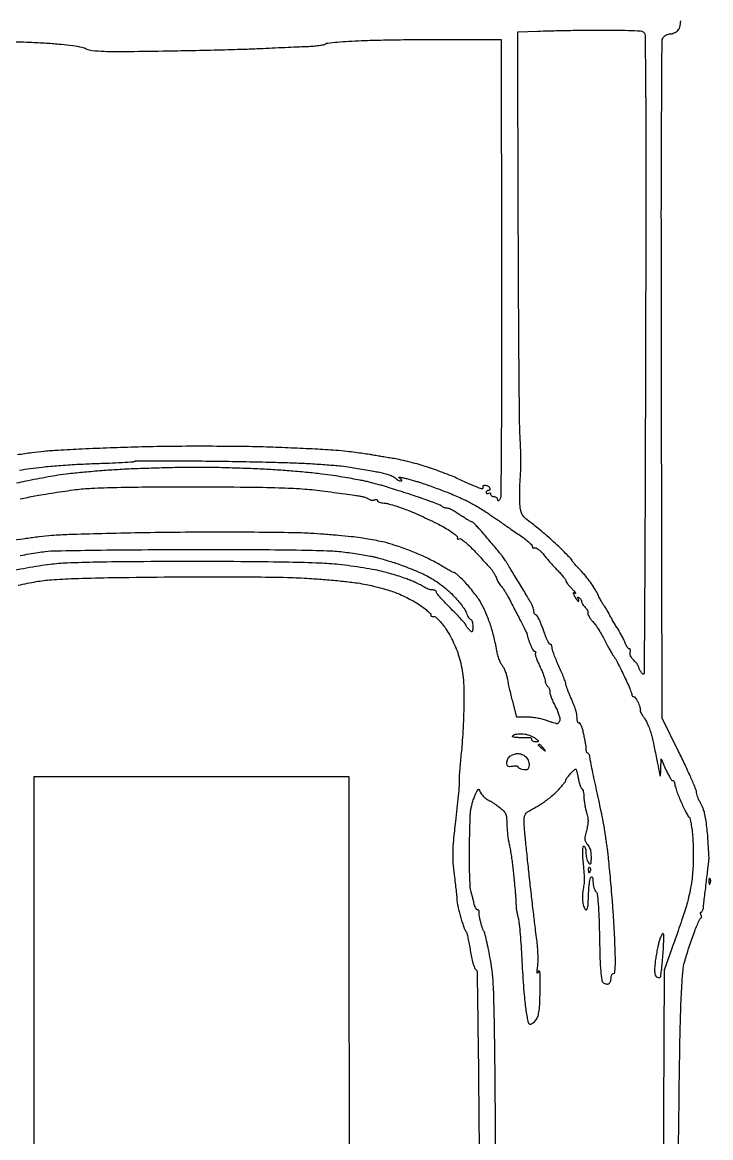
# Model space of a CAD drawing. Header units: metres. Extents: x 26.3 to 44.2, y 14.4 to 19.6.
# Drawn here: x 32.3033 to 32.4126, y 18.9361 to 19.1132 of the extents above; entities that cross this region are included whole.
import ezdxf

# ---------------------------------------------------------------- set-up
doc = ezdxf.new("R2010")
doc.units = ezdxf.units.M
doc.header["$MEASUREMENT"] = 0
doc.layers.add('Suspensions', color=6, linetype='Continuous')
doc.layers.add('Tyres', color=190, linetype='Continuous')

msp = doc.modelspace()

# ---------------------------------------------------------------- linework, layer by layer
at = {"layer": 'Suspensions'}
for points in [[(32.40744, 18.93239, -0.000657), (32.40756, 18.94256, -0.000578), (32.40768, 18.95115, -0.004039), (32.40778, 18.95535, -0.003528), (32.40788, 18.95813, -0.004575), (32.40802, 18.96068, -0.003472), (32.40818, 18.96281, -0.040642), (32.40831, 18.96363, -0.013376), (32.40849, 18.9643, -0.003492), (32.40882, 18.96537, -0.003547), (32.40921, 18.96658, -0.003621), (32.40962, 18.96778, -0.006786), (32.41003, 18.9689, -0.009695), (32.41043, 18.96988, -0.006083), (32.41078, 18.97069, -0.129673), (32.41095, 18.97089, 0.116457), (32.41105, 18.97101, 0.092735), (32.4111, 18.97117, 0.085656), (32.41109, 18.97135, 0.080294), (32.41102, 18.97152, -0.052432), (32.41094, 18.97167, -0.113794), (32.41093, 18.9718, -0.187344), (32.41097, 18.97189, -0.182181), (32.41106, 18.97192, 0.230626), (32.41118, 18.97198, 0.06232), (32.41128, 18.97216, 0.049742), (32.41137, 18.97242, 0.033841), (32.41142, 18.97273, -0.007552), (32.41146, 18.97322, -0.000998), (32.41158, 18.97425, -0.001157), (32.41173, 18.97548, -0.00097), (32.41189, 18.97678, 0.001004), (32.41204, 18.97805, 0.00143), (32.41217, 18.97918, 0.000786), (32.41228, 18.98013, 0.021316), (32.4123, 18.98039, 0.019521), (32.4123, 18.98064, 0.000802), (32.41225, 18.98154, 0.001395), (32.41218, 18.98261, 0.000989), (32.41211, 18.98381, 0.01087), (32.412, 18.98507, 0.010634), (32.41183, 18.98634, 0.010577), (32.41164, 18.98745, 0.038884), (32.41145, 18.98813, 0.00956), (32.41126, 18.98863, 0.012336), (32.41106, 18.98907, 0.010158), (32.41088, 18.98944, 0.098547), (32.41078, 18.98957, -0.124619), (32.41068, 18.98971, -0.015037), (32.41056, 18.99005, -0.017127), (32.41044, 18.99047, -0.013321), (32.41033, 18.99094, 0.050397), (32.41011, 18.99167, 0.005066), (32.4094, 18.99334, 0.006318), (32.4085, 18.99531, 0.004987), (32.40748, 18.99743), (32.40487, 19.00272), (32.40476, 19.05653, -0.000366), (32.40473, 19.0829, -0.001557), (32.40478, 19.09866, -0.0003), (32.40485, 19.1102, -0.173133), (32.40508, 19.11083, -0.065305), (32.40529, 19.11102, -0.044419), (32.40556, 19.11119, -0.044437), (32.40587, 19.1113, -0.065601), (32.40615, 19.11133, 0.070083), (32.40644, 19.11137, 0.038918), (32.40677, 19.1115, 0.037933), (32.4071, 19.11168, 0.049608), (32.40736, 19.1119, 0.138872), (32.40766, 19.11243, 0.035087), (32.40782, 19.11341, 0.01959)], [(32.30047, 19.11014, -0.002748), (32.30442, 19.11002, -0.008247), (32.30712, 19.10988, -0.006408), (32.30943, 19.1097, -0.011993), (32.31128, 19.10948, -0.012721), (32.31271, 19.10924, -0.07326), (32.31342, 19.10898, 0.097437), (32.31438, 19.1087, 0.016741), (32.31629, 19.10858, 0.009815), (32.31945, 19.10855, 0.001573), (32.32561, 19.10863, 0.00123), (32.33023, 19.10871, 0.00121), (32.33488, 19.10882, 0.001188), (32.33895, 19.10894, 0.004623), (32.34146, 19.10904, -0.000677), (32.34343, 19.10913, -0.000609), (32.34547, 19.10922, -0.00061), (32.3473, 19.1093, -0.001922), (32.34853, 19.10935, 0.011801), (32.34947, 19.1094, 0.014544), (32.35036, 19.1095, 0.012963), (32.35108, 19.10962, 0.0956), (32.35141, 19.10975, -0.116063), (32.35179, 19.10989, -0.004482), (32.3533, 19.11004, -0.007793), (32.3551, 19.11018, -0.005397), (32.35713, 19.11028, -0.004736), (32.35972, 19.11036, -0.001832), (32.36331, 19.11042, -0.001814), (32.3672, 19.11045, -0.002242), (32.37082, 19.11046), (32.37929, 19.11043), (32.37936, 19.07422, -0.000734), (32.37937, 19.05927, -0.001566), (32.37932, 19.04772, -0.000217), (32.37925, 19.03799, -0.139848), (32.3791, 19.03748, -0.020433), (32.37894, 19.03725, -0.173798), (32.37884, 19.03719, -0.409222), (32.37878, 19.03723, -0.060504), (32.37875, 19.03739, 0.118755), (32.37871, 19.03757, 0.099323), (32.37859, 19.03771, 0.09112), (32.37842, 19.03781, 0.081749), (32.37821, 19.03784, -0.06887), (32.378, 19.03787, -0.085131), (32.37783, 19.03796, -0.099915), (32.37771, 19.03808, -0.140337), (32.37767, 19.03823, 0.108972), (32.37764, 19.03835, 0.182303), (32.37756, 19.03843, 0.161196), (32.37745, 19.03844, 0.082592), (32.37731, 19.03838, -0.082592), (32.37717, 19.03833, -0.161196), (32.37705, 19.03834, -0.182303), (32.37698, 19.03842, -0.108972), (32.37695, 19.03854, -0.099038), (32.37698, 19.03869, -0.097945), (32.37706, 19.03881, -0.097945), (32.37718, 19.0389, -0.099038), (32.37733, 19.03892, 0.108972), (32.37746, 19.03895, 0.182303), (32.37753, 19.03903, 0.161196), (32.37754, 19.03915, 0.082592), (32.37749, 19.03929, 0.091204), (32.37736, 19.03942, 0.053126), (32.37717, 19.03954, 0.050746), (32.37695, 19.03962, 0.059645), (32.37672, 19.03965, 0.069051), (32.37653, 19.03962, 0.1434), (32.37641, 19.03954, 0.190237), (32.37637, 19.03942, 0.132498), (32.37641, 19.03929, -0.290781), (32.3764, 19.03918, -0.261764), (32.3763, 19.03912, -0.066519), (32.37604, 19.03917, -0.016428), (32.37562, 19.03931, -0.010522), (32.37509, 19.03953, -0.002946), (32.37427, 19.03988, -0.00297), (32.37335, 19.0403, -0.003122), (32.37244, 19.04072, 0.013382), (32.3714, 19.04117, 0.006268), (32.37003, 19.04171, 0.006206), (32.36858, 19.04224, 0.00866), (32.36727, 19.04268, 0.009007), (32.36595, 19.04307, 0.006741), (32.36449, 19.04344, 0.006819), (32.3631, 19.04376, 0.015451), (32.36205, 19.04396, -0.001729), (32.36113, 19.0441, -0.001717), (32.36022, 19.04425, -0.001682), (32.35942, 19.04439, -0.006704), (32.35894, 19.04448, 0.012863), (32.3584, 19.04457, 0.002049), (32.35736, 19.04472, 0.002269), (32.35613, 19.04489, 0.001986), (32.35484, 19.04505, 0.014081), (32.35303, 19.04522, 0.002763), (32.34977, 19.04542, 0.00293), (32.34596, 19.0456, 0.002713), (32.34205, 19.04575, 0.005118), (32.3376, 19.04584, 0.002736), (32.3321, 19.04587, 0.002723), (32.32649, 19.04585, 0.00425), (32.32165, 19.04575, 0.002371), (32.31721, 19.04561, 0.002422), (32.3128, 19.04543, 0.002348), (32.30897, 19.04523, 0.010105), (32.3067, 19.04506, 0.009341), (32.3048, 19.04484, 0.005244), (32.3025, 19.0445, 0.005231)], [(32.37855, 18.88672, 0.00014), (32.37841, 18.935, 0.002264), (32.37828, 18.95127, 0.005782), (32.37808, 18.95995, 0.036387), (32.3776, 18.96435, 0.004351), (32.37729, 18.96597, 0.006312), (32.37699, 18.96739, 0.003427), (32.37671, 18.96858, 0.100044), (32.37658, 18.96886, -0.063314), (32.37646, 18.96907, -0.013142), (32.3763, 18.96948, -0.013607), (32.37615, 18.96997, -0.012466), (32.37602, 18.97048, -0.009075), (32.37591, 18.97098, -0.011555), (32.37583, 18.97145, -0.009617), (32.37579, 18.97184, -0.088754), (32.3758, 18.97201, 0.117399), (32.3758, 18.97211, 0.131005), (32.37575, 18.9722, 0.119895), (32.37567, 18.97226, 0.088662), (32.37555, 18.97228, -0.243082), (32.37541, 18.97235, -0.038247), (32.37525, 18.97262, -0.035211), (32.37509, 18.973, -0.024001), (32.37497, 18.97345, 0.00373), (32.37485, 18.97395, 0.002993), (32.37471, 18.97449, 0.003024), (32.37458, 18.97498, 0.007699), (32.37447, 18.97534, -0.062685), (32.37439, 18.97584, -0.003422), (32.37432, 18.97744, -0.005276), (32.37428, 18.97934, -0.003826), (32.37427, 18.98147, -0.003052), (32.37429, 18.98363, -0.003706), (32.37434, 18.98565, -0.003135), (32.3744, 18.98736, -0.025586), (32.37448, 18.98813, -0.023572), (32.37459, 18.9887, -0.013145), (32.37477, 18.98939, -0.01309), (32.375, 18.99008, -0.020664), (32.37523, 18.99065, -0.016864), (32.37546, 18.9911, -0.052398), (32.37565, 18.99138, -0.229616), (32.37577, 18.99143, -0.388264), (32.37584, 18.99136, 0.092701), (32.3759, 18.99111, 0.037281), (32.37607, 18.99079, 0.035271), (32.37631, 18.99047, 0.037399), (32.37659, 18.99019, 0.012618), (32.37688, 18.98995, 0.016661), (32.37716, 18.98975, 0.014101), (32.3774, 18.9896, 0.134449), (32.37752, 18.98957, -0.13956), (32.37764, 18.98954, -0.006577), (32.37802, 18.98929, -0.010405), (32.37846, 18.98899, -0.007256), (32.37895, 18.98863, -0.028362), (32.37963, 18.98805, -0.090434), (32.37998, 18.98756, -0.086016), (32.38015, 18.98697, -0.024135), (32.3802, 18.98602, 0.015523), (32.38023, 18.98527, 0.010047), (32.3803, 18.98441, 0.010102), (32.38041, 18.98358, 0.018785), (32.38053, 18.98291, -0.011474), (32.38068, 18.9822, -0.004867), (32.38084, 18.98125, -0.004813), (32.38099, 18.98024, -0.006282), (32.38111, 18.9793, -0.001524), (32.38121, 18.97836, -0.001097), (32.38132, 18.9773, -0.001107), (32.38142, 18.9763, -0.002396), (32.3815, 18.97552, -0.003254), (32.38155, 18.97484, -0.002799), (32.38161, 18.97411, -0.002819), (32.38164, 18.97346, -0.00812), (32.38166, 18.973, 0.024101), (32.38169, 18.97258, 0.011959), (32.38177, 18.97205, 0.01184), (32.38187, 18.9715, 0.017004), (32.38199, 18.97102, -0.042275), (32.38212, 18.97034, -0.005038), (32.38228, 18.96883, -0.005983), (32.38242, 18.96702, -0.004879), (32.38254, 18.96507, 0.003286), (32.38265, 18.963, 0.002729), (32.38279, 18.9608, 0.002754), (32.38295, 18.95879, 0.007439), (32.38309, 18.95736, 0.008696), (32.38324, 18.95624, 0.012196), (32.38341, 18.95525, 0.008555), (32.38359, 18.95444, 0.139623), (32.38372, 18.9542, 0.225392), (32.38389, 18.95414, 0.082422), (32.38414, 18.9542, 0.061172), (32.38443, 18.95438, 0.04016), (32.38471, 18.95465, 0.089654), (32.38508, 18.95523, 0.054609), (32.38529, 18.95602, 0.029201), (32.38542, 18.95723, 0.005706), (32.38548, 18.95943, 0.004325), (32.38551, 18.96123, 0.020481), (32.38547, 18.96226, 0.117384), (32.38537, 18.96257, 0.628938), (32.38524, 18.96255, -0.031169), (32.38509, 18.96223, -0.727766), (32.38503, 18.96224, -0.063166), (32.38502, 18.96253, -0.004212), (32.38511, 18.96337, 0.028575), (32.38516, 18.96422, 0.011124), (32.38514, 18.9654, 0.010969), (32.38506, 18.96668, 0.013376), (32.38493, 18.96787, -0.004111), (32.38473, 18.96939, -0.000993), (32.38443, 18.9719, -0.001019), (32.38409, 18.97479, -0.001012), (32.38377, 18.97768, -0.001302), (32.38347, 18.98048, -0.001654), (32.38321, 18.98306, -0.001294), (32.383, 18.98522, -0.01365), (32.38294, 18.98611, -0.026248), (32.38295, 18.98681, -0.072491), (32.38306, 18.98729, -0.098169), (32.38327, 18.98763, -0.080671), (32.38361, 18.9879, 0.006836), (32.38398, 18.98811, 0.002064), (32.38454, 18.98844, 0.002067), (32.38517, 18.98881, 0.002247), (32.38577, 18.98918, 0.021094), (32.38641, 18.98962, 0.012413), (32.38713, 18.99018, 0.012405), (32.38783, 18.99078, 0.020668), (32.38839, 18.99133, 0.008866), (32.38883, 18.99183, 0.012693), (32.38921, 18.99229, 0.00858), (32.38951, 18.99268, 0.158867), (32.38956, 18.99282, -0.130861), (32.38959, 18.99296, -0.016167), (32.38975, 18.99322, -0.018203), (32.38997, 18.99352, -0.014125), (32.39023, 18.99384, -0.013418), (32.3905, 18.99414, -0.018496), (32.39076, 18.99439, -0.01532), (32.39099, 18.99458, -0.168423), (32.3911, 18.99461, -0.31365), (32.39119, 18.99455, -0.014683), (32.39131, 18.99419, -0.019812), (32.39143, 18.99373, -0.012433), (32.39154, 18.99318, 0.018398), (32.39165, 18.99261, 0.023555), (32.39181, 18.9921, 0.022479), (32.39197, 18.9917, 0.149132), (32.39211, 18.99153, -0.157941), (32.39224, 18.99138, -0.036224), (32.39234, 18.99106, -0.033979), (32.39241, 18.99066, -0.027491), (32.39244, 18.99022, 0.028002), (32.39247, 18.9897, 0.013344), (32.39256, 18.98903, 0.013182), (32.3927, 18.98834, 0.018257), (32.39286, 18.98772, -0.028476), (32.39304, 18.98697, -0.046496), (32.39309, 18.98631, -0.045264), (32.39302, 18.98565, -0.025389), (32.39283, 18.98485, 0.016036), (32.39262, 18.98404, 0.067651), (32.39257, 18.98354, 0.103352), (32.39267, 18.98316, 0.068389), (32.39292, 18.98278, -0.044201), (32.39313, 18.9825, -0.029977), (32.39332, 18.98215, -0.030252), (32.39346, 18.98179, -0.051822), (32.39353, 18.98147, -0.013241), (32.39355, 18.98114, -0.007828), (32.39357, 18.98075, -0.007829), (32.39357, 18.98035, -0.013308), (32.39355, 18.98003, -0.013001), (32.39352, 18.97963, -0.262537), (32.39345, 18.97954, -0.350807), (32.39335, 18.97957, -0.018545), (32.39316, 18.97984, -0.06063), (32.39302, 18.98012, -0.025965), (32.39291, 18.98052, -0.025227), (32.39283, 18.98096, -0.030314), (32.3928, 18.98138, 0.03637), (32.39277, 18.98176, 0.054771), (32.39269, 18.98208, 0.071561), (32.39257, 18.9823, 0.232876), (32.39242, 18.98237, 0.352686), (32.39226, 18.98224, 0.039788), (32.3922, 18.98176, 0.028787), (32.3922, 18.98101, 0.010044), (32.39228, 18.97994, -0.002991), (32.39238, 18.97896, -0.003697), (32.39245, 18.97806, -0.003048), (32.3925, 18.9773, -0.027239), (32.3925, 18.97696, -0.016422), (32.39248, 18.97668, -0.005056), (32.39243, 18.97626, -0.005052), (32.39236, 18.9758, -0.005522), (32.39228, 18.97534, 0.027568), (32.39222, 18.97486, 0.017651), (32.39221, 18.97429, 0.017736), (32.39223, 18.97373, 0.03141), (32.39229, 18.97327, 0.027903), (32.39239, 18.97289, 0.040299), (32.39253, 18.97257, 0.046361), (32.39267, 18.97234, 0.231948), (32.3928, 18.97228, 0.286263), (32.39292, 18.97235, 0.045875), (32.39302, 18.97262, 0.038966), (32.3931, 18.973, 0.02467), (32.39313, 18.97345, -0.004672), (32.39314, 18.97399, -0.002491), (32.39317, 18.97467, -0.002479), (32.39321, 18.97535, -0.003858), (32.39324, 18.97594, -0.017357), (32.3933, 18.97647, -0.021095), (32.39339, 18.97695, -0.020203), (32.3935, 18.97735, -0.119958), (32.39361, 18.97753, -0.384043), (32.39371, 18.97754, -0.142052), (32.3938, 18.97741, -0.057839), (32.39386, 18.97713, -0.023871), (32.39388, 18.97673, 0.037506), (32.39391, 18.97629, 0.034563), (32.39401, 18.97585, 0.036384), (32.39416, 18.97546, 0.088172), (32.39433, 18.97522, -0.167052), (32.39455, 18.97476, -0.010945), (32.3947, 18.97327, -0.01151), (32.39482, 18.97114, -0.003649), (32.39491, 18.96795, 0.003273), (32.39499, 18.96458, 0.013245), (32.39511, 18.96252, 0.015536), (32.39527, 18.96118, 0.184804), (32.39552, 18.96073, 0.061768), (32.39574, 18.9606, 0.062636), (32.39598, 18.96052, 0.06894), (32.3962, 18.9605, 0.119057), (32.39638, 18.96056, 0.10792), (32.39653, 18.9607, 0.050939), (32.39665, 18.96093, 0.047157), (32.39673, 18.96121, 0.048823), (32.39676, 18.96149, -0.054742), (32.39679, 18.96176, -0.074389), (32.39688, 18.96199, -0.093944), (32.39701, 18.96214, -0.17175), (32.39716, 18.96219, 0.381344), (32.39734, 18.96236, 0.016822), (32.39742, 18.96328, 0.01664), (32.39743, 18.96467, 0.004925), (32.39737, 18.96679, 0.003622), (32.39727, 18.96886, 0.00222), (32.39713, 18.9713, 0.002225), (32.39696, 18.97372, 0.003963), (32.3968, 18.9757, 0.001273), (32.39664, 18.97748, 0.001312), (32.39647, 18.97923, 0.001266), (32.39632, 18.98075, 0.005599), (32.39622, 18.98165, 0.003272), (32.39611, 18.98241, 0.001627), (32.39598, 18.98337, 0.001615), (32.39583, 18.98437, 0.002373), (32.39569, 18.98525, 0.007805), (32.3955, 18.98629, 0.002189), (32.39518, 18.98792, 0.002207), (32.39479, 18.98975, 0.002322), (32.3944, 18.99155, -0.002137), (32.39403, 18.99325, -0.00292), (32.39371, 18.99479, -0.00191), (32.39345, 18.99608, -0.033693), (32.3934, 18.99651, 0.042672), (32.39337, 18.99675, 0.060294), (32.39329, 18.99695, 0.077167), (32.39319, 18.99709, 0.20122), (32.39308, 18.99714, -0.223161), (32.39297, 18.99719, -0.076344), (32.39288, 18.99734, -0.058065), (32.39282, 18.99756, -0.03896), (32.3928, 18.99783, 0.033802), (32.39277, 18.99821, 0.007584), (32.39268, 18.99885, 0.007833), (32.39254, 18.99959, 0.007509), (32.39238, 19.00034, 0.01703), (32.3922, 19.00102, 0.030469), (32.392, 19.00156, 0.034675), (32.3918, 19.00193, 0.413665), (32.39166, 19.00196, -0.311599), (32.39154, 19.00197, -0.13033), (32.39145, 19.0021, -0.067592), (32.39138, 19.00235, -0.031951), (32.39136, 19.00268, 0.034818), (32.39133, 19.0031, 0.018101), (32.39124, 19.00362, 0.017911), (32.3911, 19.00414, 0.025989), (32.39095, 19.00459, 0.001748), (32.39075, 19.00506, 0.000927), (32.39051, 19.00564, 0.000923), (32.39026, 19.00623, 0.001432), (32.39005, 19.00674, -0.010117), (32.38986, 19.0072, -0.011878), (32.3897, 19.00764, -0.010848), (32.38958, 19.00802, -0.069092), (32.38956, 19.00822, 0.090006), (32.38951, 19.00845, 0.004486), (32.38924, 19.00916, 0.007105), (32.38889, 19.01001, 0.005069), (32.38848, 19.01095, -0.007966), (32.38806, 19.0119, -0.010165), (32.38771, 19.01279, -0.008316), (32.38745, 19.01355, -0.080148), (32.38739, 19.01388, 0.050533), (32.38737, 19.01409, 0.070499), (32.38731, 19.01427, 0.090615), (32.38722, 19.01439, 0.183476), (32.38711, 19.01443, -0.245712), (32.38697, 19.0145, -0.02451), (32.38677, 19.01483, -0.026388), (32.38655, 19.01526, -0.017827), (32.38635, 19.01578, 0.004015), (32.38614, 19.01637, 0.002882), (32.3859, 19.01702, 0.00291), (32.38566, 19.01765, 0.006268), (32.38547, 19.01812, 0.021853), (32.38529, 19.0185, 0.03063), (32.3851, 19.01882, 0.031107), (32.38492, 19.01905, 0.213152), (32.38478, 19.01911, -0.177604), (32.38468, 19.01915, -0.092345), (32.38459, 19.01926, -0.072435), (32.38453, 19.01942, -0.052584), (32.38451, 19.01961, 0.061021), (32.38448, 19.01986, 0.02042), (32.38438, 19.02021, 0.019975), (32.38423, 19.0206, 0.021526), (32.38406, 19.02096, 0.009188), (32.38379, 19.02144, 0.001745), (32.38328, 19.0223, 0.001862), (32.38268, 19.02331, 0.001709), (32.38206, 19.02434, -0.000006), (32.38143, 19.02535, -0.000007), (32.38084, 19.02632, -0.000006), (32.38034, 19.02715, -0.000038), (32.38008, 19.02756, 0.00913), (32.37989, 19.02786, 0.007088), (32.37967, 19.02818, 0.007174), (32.37946, 19.02848, 0.017152), (32.37929, 19.02869, -0.00289), (32.37906, 19.02896, -0.000235), (32.37845, 19.02968, -0.000316), (32.37773, 19.03053, -0.000243), (32.37695, 19.03147, 0.006444), (32.37617, 19.03238, 0.009719), (32.37546, 19.03315, 0.005021), (32.37485, 19.03378, 0.181794), (32.37467, 19.03386, -0.109127), (32.37449, 19.03392, -0.007083), (32.374, 19.03419, -0.010047), (32.37343, 19.03455, -0.00731), (32.3728, 19.03496, 0.013478), (32.37217, 19.03538, 0.016608), (32.37155, 19.03573, 0.015097), (32.37102, 19.03598, 0.105873), (32.37074, 19.03604, -0.05225), (32.37053, 19.03607, -0.035729), (32.37029, 19.03613, -0.036024), (32.37007, 19.03623, -0.058791), (32.3699, 19.03635, 0.088464), (32.36964, 19.03652, 0.003491), (32.36855, 19.03694, 0.006084), (32.36725, 19.03741, 0.004253), (32.36578, 19.03792, 0.001608), (32.36423, 19.03843, 0.00166), (32.36269, 19.03893, 0.001602), (32.36135, 19.03935, 0.007106), (32.36056, 19.03959, 0.003297), (32.3599, 19.03977, 0.001951), (32.35912, 19.03998, 0.001952), (32.35833, 19.04018, 0.003354), (32.35767, 19.04034, 0.011399), (32.35689, 19.0405, 0.002823), (32.3556, 19.04074, 0.002886), (32.35412, 19.04099, 0.002889), (32.35263, 19.04123, 0.010072), (32.35084, 19.04147, 0.003866), (32.34834, 19.04173, 0.003826), (32.34562, 19.04197, 0.0047), (32.34308, 19.04215, 0.00518), (32.34035, 19.04229, 0.00291), (32.33703, 19.04241, 0.002904), (32.33368, 19.0425, 0.004739), (32.33084, 19.04252, 0.004405), (32.32798, 19.04249, 0.002654), (32.3246, 19.04241, 0.002658), (32.32123, 19.0423, 0.004647), (32.31845, 19.04216, 0.004868), (32.31587, 19.04199, 0.004102), (32.31314, 19.04175, 0.004138), (32.31065, 19.0415, 0.011448), (32.3089, 19.04127, 0.005152), (32.30735, 19.041, 0.003251), (32.30555, 19.04067, 0.003264), (32.30377, 19.04032, 0.005997), (32.30234, 19.04, 0.008674)], [(32.30282, 19.04207, -0.007609), (32.30451, 19.04235, -0.012757), (32.30641, 19.04258, -0.00489), (32.30905, 19.04281, -0.004838), (32.31193, 19.04301, -0.005931), (32.31463, 19.04313, 0.002084), (32.31705, 19.04322, 0.003339), (32.31913, 19.04332, 0.0007), (32.32094, 19.04343, 0.168661), (32.32109, 19.04349, -0.181735), (32.32125, 19.04355, -0.000331), (32.32402, 19.04357, -0.002349), (32.32714, 19.04358, -0.001445), (32.33082, 19.04355, -0.001601), (32.33493, 19.04351, -0.001267), (32.33937, 19.04343, -0.001281), (32.34349, 19.04333, -0.003195), (32.34651, 19.04324, -0.00484), (32.34905, 19.04312, -0.00464), (32.35163, 19.04295, -0.004599), (32.3539, 19.04275, -0.016649), (32.35533, 19.04257, -0.00194), (32.35651, 19.04237, -0.00142), (32.35782, 19.04215, -0.001434), (32.35905, 19.04192, -0.003177), (32.35999, 19.04175, -0.01797), (32.36078, 19.04156, -0.019973), (32.36152, 19.04133, -0.01976), (32.36214, 19.04108, -0.090706), (32.36245, 19.04087, 0.038337), (32.36267, 19.04067, 0.0353), (32.36293, 19.04051, 0.037202), (32.36318, 19.0404, 0.089044), (32.36337, 19.04037, 0.11534), (32.3635, 19.0404, 0.365273), (32.36353, 19.04048, 0.140723), (32.36345, 19.04059, 0.028575), (32.36326, 19.04074, -0.045013), (32.36306, 19.0409, -0.594537), (32.36308, 19.04097, -0.10347), (32.36328, 19.04097, -0.007739), (32.3638, 19.04086, -0.008311), (32.36431, 19.04074, -0.003777), (32.36499, 19.04056, -0.003738), (32.36569, 19.04036, -0.005122), (32.36632, 19.04016, -0.006296), (32.36703, 19.03993, -0.002383), (32.36803, 19.03958, -0.00236), (32.3691, 19.0392, -0.002879), (32.3701, 19.03882, -0.006854), (32.37112, 19.03842, -0.00503), (32.37223, 19.03795, -0.005084), (32.37328, 19.03749, -0.011248), (32.37407, 19.03711, -0.009771), (32.3748, 19.03671, -0.005445), (32.37569, 19.0362, -0.005429), (32.37657, 19.03566, -0.008763), (32.37731, 19.03518, -0.001453), (32.37795, 19.03474, -0.001766), (32.37856, 19.03433, -0.001486), (32.37906, 19.03398, -0.01231), (32.37929, 19.03381, 0.013311), (32.37953, 19.03363, 0.000921), (32.38023, 19.03315, 0.001311), (32.38107, 19.03258, 0.000985), (32.38199, 19.03195, -0.012343), (32.38288, 19.03132, -0.018835), (32.38362, 19.03072, -0.01387), (32.38418, 19.0302, -0.258501), (32.38425, 19.02998, 0.1188), (32.38425, 19.02984, 0.19341), (32.38432, 19.02975, 0.156118), (32.38444, 19.02972, 0.074106), (32.38461, 19.02976, -0.20627), (32.38484, 19.02975, -0.045595), (32.38519, 19.02954, -0.040222), (32.38558, 19.0292, -0.02933), (32.38595, 19.02878, 0.010567), (32.38639, 19.02824, 0.004933), (32.38699, 19.02755, 0.004884), (32.38762, 19.02685, 0.006814), (32.3882, 19.02624, -0.009955), (32.38872, 19.02568, -0.014083), (32.38916, 19.02517, -0.010142), (32.3895, 19.02473, -0.160167), (32.38956, 19.02455, 0.147478), (32.38961, 19.02438, 0.015527), (32.38985, 19.02404, 0.018146), (32.39017, 19.02365, 0.013601), (32.39055, 19.02324, -0.009335), (32.3909, 19.02287, -0.032585), (32.3911, 19.02261, -0.273226), (32.39111, 19.02253, -0.435364), (32.39105, 19.02252, 0.033663), (32.39081, 19.02263, 0.485257), (32.39074, 19.02259, 0.155448), (32.39076, 19.02245, 0.008749), (32.39097, 19.02204, 0.017907), (32.39114, 19.02174, 0.025199), (32.39132, 19.0215, 0.023354), (32.39148, 19.02131, 0.206254), (32.39157, 19.02127, 0.316312), (32.39162, 19.02131, 0.127746), (32.39163, 19.0214, 0.066357), (32.39159, 19.02153, 0.031432), (32.3915, 19.02169, -0.029004), (32.39141, 19.02185, -0.315645), (32.39143, 19.02192, -0.315645), (32.3915, 19.02194, -0.029004), (32.39166, 19.02185, -0.056993), (32.39182, 19.02172, -0.050026), (32.39196, 19.02156, -0.052806), (32.39205, 19.02138, -0.094916), (32.39208, 19.02123, 0.103779), (32.39211, 19.02105, 0.032454), (32.39224, 19.0208, 0.030861), (32.39242, 19.02054, 0.029655), (32.39263, 19.0203, -0.040059), (32.39284, 19.02007, -0.045482), (32.39299, 19.01981, -0.050928), (32.39308, 19.01956, -0.141346), (32.39307, 19.01939, 0.18406), (32.39308, 19.01919, 0.031428), (32.39325, 19.01884, 0.030657), (32.39352, 19.01844, 0.023071), (32.39386, 19.01804, -0.033516), (32.39429, 19.01751, -0.0121), (32.39482, 19.01672, -0.011939), (32.39536, 19.01581, -0.0139), (32.39583, 19.01493, 0.005132), (32.39625, 19.0141, 0.007272), (32.39665, 19.01338, 0.004437), (32.39699, 19.01278, 0.097689), (32.39712, 19.01263, -0.105241), (32.39726, 19.01247, -0.002827), (32.3977, 19.01165, -0.005773), (32.3982, 19.01068, -0.003908), (32.39874, 19.00957, -0.005113), (32.39927, 19.00844, -0.00771), (32.39971, 19.00745, -0.003639), (32.40005, 19.0066, -0.155457), (32.40007, 19.00641, 0.118342), (32.40007, 19.00631, 0.129153), (32.40011, 19.00622, 0.117802), (32.4002, 19.00616, 0.087975), (32.40032, 19.00614, -0.20676), (32.40047, 19.00608, -0.034249), (32.40067, 19.00583, -0.032722), (32.40089, 19.00549, -0.023696), (32.40108, 19.00508, -0.01273), (32.40124, 19.00466, -0.019684), (32.40135, 19.00429, -0.014766), (32.40142, 19.00399, -0.276089), (32.40139, 19.00391, 0.339895), (32.40137, 19.00382, 0.013405), (32.40153, 19.00351, 0.018885), (32.40174, 19.00314, 0.011628), (32.40203, 19.00272, -0.038018), (32.40235, 19.00218, -0.017249), (32.40269, 19.00143, -0.016964), (32.403, 19.00061, -0.02229), (32.40322, 18.99984, -0.004784), (32.40342, 18.99897, -0.002141), (32.40366, 18.99783, -0.002119), (32.40391, 18.99661, -0.002877), (32.40412, 18.99552, 0.001069), (32.40445, 18.99383, 0.085572), (32.40454, 18.99358, 0.743783), (32.40461, 18.9936, 0.004402), (32.40466, 18.99461), (32.40471, 18.99624), (32.40546, 18.99452, 0.014376), (32.40578, 18.99387, 0.021385), (32.40609, 18.99332, 0.017488), (32.40637, 18.99289, 0.240073), (32.40653, 18.99281, -0.161263), (32.40665, 18.99277, -0.096465), (32.40676, 18.99266, -0.077939), (32.40682, 18.99249, -0.058932), (32.40685, 18.9923, 0.076202), (32.4069, 18.99198, 0.007859), (32.40713, 18.99126, 0.00964), (32.40745, 18.99041, 0.007563), (32.40782, 18.98951, 0.008468), (32.40822, 18.98862, 0.011463), (32.40861, 18.98783, 0.008573), (32.40896, 18.98719, 0.113059), (32.40914, 18.98699, -0.190232), (32.40929, 18.98677, -0.010499), (32.40945, 18.98595, -0.015042), (32.4096, 18.98494, -0.010337), (32.40971, 18.98378, -0.012478), (32.40978, 18.98243, -0.007452), (32.40979, 18.98083, -0.007458), (32.40976, 18.97923, -0.01282), (32.40967, 18.9779, -0.017848), (32.40951, 18.97658, -0.0108), (32.40923, 18.97504, -0.010814), (32.40888, 18.97353, -0.018645), (32.40852, 18.97228, -0.002369), (32.40809, 18.971, -0.001134), (32.40753, 18.96936, -0.001124), (32.40693, 18.96765, -0.001604), (32.40639, 18.96614), (32.40516, 18.9627), (32.40508, 18.94013, -0.000485), (32.40504, 18.93141, -0.000757)], [(32.30293, 19.03751, -0.003287), (32.30412, 19.03777, -0.003784), (32.30526, 19.038, -0.006596), (32.30656, 19.03823, -0.002954), (32.30828, 19.0385, -0.002924), (32.3101, 19.03877, -0.003969), (32.31174, 19.03899, -0.0198), (32.31428, 19.03921, -0.00544), (32.31829, 19.03935, -0.004382), (32.32367, 19.03943, -0.001892), (32.33084, 19.03944, -0.001661), (32.33885, 19.0394, -0.005866), (32.34401, 19.0393, -0.009006), (32.34773, 19.03912, -0.015435), (32.35083, 19.03881, -0.000853), (32.35272, 19.03856, -0.000991), (32.35451, 19.03832, -0.00088), (32.35602, 19.03811, -0.005935), (32.35677, 19.03799, -0.017586), (32.35728, 19.03789, -0.019849), (32.35776, 19.03776, -0.019511), (32.35815, 19.03761, -0.093914), (32.35835, 19.03748, 0.096276), (32.35851, 19.03738, 0.061406), (32.35872, 19.03732, 0.05862), (32.35895, 19.03732, 0.067414), (32.35916, 19.03737, -0.053689), (32.35935, 19.03742, -0.09662), (32.35951, 19.03741, -0.144674), (32.35962, 19.03735, -0.192408), (32.35966, 19.03725, 0.260896), (32.35973, 19.03713, 0.050208), (32.35997, 19.03701, 0.041916), (32.36031, 19.03692, 0.027446), (32.36071, 19.03687, -0.047283), (32.36129, 19.03677, -0.009875), (32.36229, 19.03649, -0.010279), (32.36343, 19.03611, -0.009556), (32.36459, 19.03568, -0.008993), (32.36585, 19.03515, -0.00551), (32.36731, 19.03449, -0.005522), (32.36875, 19.0338, -0.009789), (32.36992, 19.0332, -0.014229), (32.37088, 19.03264, -0.021925), (32.37167, 19.0321, -0.017791), (32.37227, 19.03163, -0.276395), (32.37235, 19.03139, 0.079694), (32.37234, 19.03124, 0.216957), (32.37239, 19.03115, 0.216855), (32.37249, 19.03113, 0.079629), (32.37263, 19.03118, -0.295006), (32.37288, 19.03118, -0.01862), (32.37348, 19.03073, -0.022598), (32.37421, 19.03011, -0.014426), (32.37499, 19.02932, -0.000951), (32.3758, 19.02846, -0.00101), (32.37658, 19.02761, -0.000961), (32.37726, 19.02688, -0.004652), (32.37764, 19.02646, -0.027164), (32.37791, 19.02612, -0.019224), (32.37818, 19.0257, -0.019473), (32.37841, 19.02528, -0.038349), (32.37855, 19.02493, 0.032508), (32.37868, 19.0246, 0.02237), (32.37887, 19.02424, 0.022619), (32.37908, 19.02391, 0.042063), (32.37928, 19.02367, -0.039814), (32.37952, 19.0234, -0.012113), (32.37982, 19.02295, -0.012046), (32.38014, 19.02243, -0.012867), (32.38043, 19.02191, 0.000311), (32.38077, 19.02127, 0.000108), (32.38125, 19.02034, 0.000107), (32.38178, 19.01932, 0.000125), (32.38229, 19.01834, -0.003135), (32.38274, 19.01746, -0.005033), (32.38312, 19.0167, -0.001264), (32.38344, 19.01603, -0.226721), (32.38344, 19.01595, 0.183515), (32.38343, 19.01588, 0.003739), (32.38354, 19.01551, 0.008293), (32.38367, 19.01509, 0.005418), (32.38384, 19.0146, 0.020411), (32.38404, 19.01412, 0.029471), (32.38425, 19.01372, 0.029244), (32.38446, 19.01342, 0.230822), (32.38461, 19.01335, -0.110431), (32.38471, 19.01332, -0.183047), (32.38477, 19.01326, -0.160029), (32.38478, 19.01317, -0.081561), (32.38473, 19.01305, 0.205226), (32.3847, 19.01285, 0.016145), (32.38486, 19.01232, 0.019874), (32.3851, 19.01168, 0.013822), (32.38542, 19.01098, -0.011854), (32.38575, 19.01026, -0.013533), (32.38604, 19.00955, -0.012741), (32.38625, 19.00894, -0.071228), (32.3863, 19.0086, 0.052629), (32.38633, 19.00835, 0.047845), (32.38642, 19.0081, 0.050941), (32.38654, 19.00789, 0.098716), (32.38667, 19.00776, -0.109156), (32.38681, 19.00763, -0.050707), (32.38693, 19.00741, -0.046863), (32.38701, 19.00714, -0.048125), (32.38703, 19.00686, 0.073932), (32.38709, 19.0065, 0.016356), (32.38729, 19.00589, 0.01666), (32.38758, 19.00521, 0.015363), (32.38792, 19.00452, -0.020698), (32.38824, 19.00385, -0.025706), (32.38848, 19.0032, -0.025464), (32.38862, 19.00264, -0.142881), (32.3886, 19.00234, -0.036532), (32.3885, 19.00214, -0.046077), (32.38839, 19.00197, -0.053155), (32.38827, 19.00186, -0.17298), (32.38817, 19.00183, -0.066097), (32.38801, 19.00185, -0.004121), (32.38758, 19.00198, -0.006035), (32.38706, 19.00215, -0.004438), (32.38649, 19.00235, 0.027534), (32.38582, 19.00255, 0.015745), (32.385, 19.00272, 0.015694), (32.38415, 19.00284, 0.025058), (32.38343, 19.00288), (32.3818, 19.0029), (32.3812, 19.00515, -0.00542), (32.38095, 19.00612, -0.004391), (32.3807, 19.00716, -0.004438), (32.38049, 19.00812, -0.011453), (32.38036, 19.00883, 0.030112), (32.38022, 19.00943, 0.023077), (32.38001, 19.01007, 0.023562), (32.37975, 19.01066, 0.049906), (32.37948, 19.01107, -0.058293), (32.37921, 19.01151, -0.023107), (32.37895, 19.01216, -0.022492), (32.37872, 19.0129, -0.026223), (32.37858, 19.01361, 0.016751), (32.37843, 19.01442, 0.007903), (32.37819, 19.01546, 0.007822), (32.3779, 19.01654, 0.010938), (32.37761, 19.01749, 0.012604), (32.37727, 19.01842, 0.009266), (32.37686, 19.01944, 0.009375), (32.37643, 19.02039, 0.020529), (32.37605, 19.02109, 0.023804), (32.37562, 19.02177, 0.010348), (32.37498, 19.02262, 0.010213), (32.37426, 19.02351, 0.013388), (32.37356, 19.02428, 0.005723), (32.37292, 19.02494, 0.010534), (32.37239, 19.02546, 0.006462), (32.37196, 19.02584, 0.645434), (32.3719, 19.02582, -0.550737), (32.37184, 19.02578, -0.008689), (32.37135, 19.02602, -0.013635), (32.37074, 19.02636, -0.007587), (32.37001, 19.0268, 0.015722), (32.36912, 19.02732, 0.008441), (32.36799, 19.02791, 0.008397), (32.36681, 19.02848, 0.013018), (32.36578, 19.02893, 0.005463), (32.36475, 19.02932, 0.003944), (32.3636, 19.02975, 0.003983), (32.36249, 19.03013, 0.008631), (32.36164, 19.0304, 0.016608), (32.36075, 19.03064, 0.006738), (32.35952, 19.0309, 0.006658), (32.35819, 19.03115, 0.008419), (32.35695, 19.03135, 0.009328), (32.3555, 19.03152, 0.003372), (32.35344, 19.03172, 0.003343), (32.35117, 19.0319, 0.00397), (32.34903, 19.03204, 0.010583), (32.34615, 19.03215, 0.001976), (32.34086, 19.03221, 0.002115), (32.33468, 19.03224, 0.001932), (32.32831, 19.03221, 0.002063), (32.32197, 19.03213, 0.002318), (32.31587, 19.032, 0.002125), (32.31068, 19.03185, 0.012493), (32.30796, 19.03169, 0.007592), (32.30597, 19.03149, 0.006319), (32.30386, 19.03122, 0.006386), (32.30193, 19.03093, 0.017178)], [(32.28128, 18.98891, 0.000003), (32.28151, 18.99043, 0.000003), (32.28177, 18.99205, 0.000003), (32.282, 18.99353, -0.002058)], [(32.30293, 19.02854, -0.004688), (32.30436, 19.02879, -0.00471), (32.30577, 19.02902, -0.008778), (32.30692, 19.02918, -0.024554), (32.30866, 19.02929, -0.001025), (32.31486, 19.02939, -0.001771), (32.32222, 19.02946, -0.001257), (32.33048, 19.02949, -0.001137), (32.34082, 19.02948, -0.003785), (32.34761, 19.0294, -0.004937), (32.35227, 19.02927, -0.026809), (32.35479, 19.02904, -0.002048), (32.35611, 19.02884, -0.002205), (32.3574, 19.02863, -0.002082), (32.3585, 19.02845, -0.010525), (32.35912, 19.02833, -0.013339), (32.35968, 19.02819, -0.003709), (32.36057, 19.02794, -0.003741), (32.36156, 19.02764, -0.003916), (32.36254, 19.02734, -0.010755), (32.3636, 19.02697, -0.006144), (32.36487, 19.02648, -0.006134), (32.36613, 19.02596, -0.010121), (32.36719, 19.02548, -0.026381), (32.36825, 19.02491, -0.017946), (32.3694, 19.02415, -0.017761), (32.37051, 19.02329, -0.023174), (32.37145, 19.02243, -0.015546), (32.37223, 19.0216, -0.016144), (32.37294, 19.02074, -0.016045), (32.37351, 19.01996, -0.064852), (32.37377, 19.01943, 0.026085), (32.37394, 19.01903, 0.036118), (32.37412, 19.0187, 0.039368), (32.37431, 19.01846, 0.210334), (32.37446, 19.01839, -0.273727), (32.37459, 19.01832, -0.054146), (32.37469, 19.01807, -0.043661), (32.37476, 19.01771, -0.027798), (32.37479, 19.01728, -0.009608), (32.37477, 19.01664, -0.182929), (32.3747, 19.01645, -0.387041), (32.37456, 19.01644, -0.029235), (32.37425, 19.01672, -0.020176), (32.37404, 19.01694, -0.024355), (32.37386, 19.01717, -0.024088), (32.37374, 19.01737, -0.128441), (32.37371, 19.0175, 0.184463), (32.37365, 19.01765, 0.003005), (32.37302, 19.01834, 0.007384), (32.37226, 19.01915, 0.004779), (32.37136, 19.02005, -0.007075), (32.37047, 19.02097, -0.010536), (32.36971, 19.02179, -0.005908), (32.3691, 19.0225, -0.175841), (32.36902, 19.02272, 0.176515), (32.36897, 19.02286, 0.092652), (32.36883, 19.02297, 0.072797), (32.36863, 19.02305, 0.052976), (32.36838, 19.02307, -0.057236), (32.36809, 19.02311, -0.028091), (32.36772, 19.02322, -0.027439), (32.36735, 19.02337, -0.035713), (32.36703, 19.02355, 0.027974), (32.36665, 19.02378, 0.008634), (32.36605, 19.02408, 0.008607), (32.36537, 19.02439, 0.009352), (32.3647, 19.02467, 0.01266), (32.3639, 19.02496, 0.005294), (32.36281, 19.02532, 0.005233), (32.36164, 19.02567, 0.006763), (32.36056, 19.02597, 0.01754), (32.35928, 19.02626, 0.006352), (32.35745, 19.02657, 0.00629), (32.35544, 19.02687, 0.007447), (32.35353, 19.0271, 0.016742), (32.35049, 19.02732, 0.004408), (32.34561, 19.02746, 0.003572), (32.33905, 19.02755, 0.001534), (32.3303, 19.02758, 0.00147), (32.32149, 19.02755, 0.0037), (32.31508, 19.02747, 0.004555), (32.31041, 19.02733, 0.020165), (32.30767, 19.02711, 0.009153), (32.30593, 19.02687, 0.005921), (32.30393, 19.02653, 0.005952), (32.30199, 19.02615, 0.011194)], [(32.3026, 19.02381, -0.004412), (32.30409, 19.02412, -0.005556), (32.30547, 19.02439, -0.02687), (32.30787, 19.02469, -0.00848), (32.31149, 19.02488, -0.005403), (32.3169, 19.02502, -0.001334), (32.32577, 19.02513, -0.002074), (32.33313, 19.02517, -0.002769), (32.33982, 19.02514, -0.002917), (32.34538, 19.02506, -0.010787), (32.34888, 19.0249, -0.005048), (32.35139, 19.02472, -0.004847), (32.35392, 19.02448, -0.004803), (32.35615, 19.02422, -0.017433), (32.35755, 19.024, -0.009571), (32.35872, 19.02375, -0.00653), (32.36003, 19.02342, -0.006582), (32.36129, 19.02307, -0.013175), (32.36227, 19.02276, -0.02084), (32.3632, 19.02239, -0.011612), (32.36431, 19.02186, -0.011568), (32.36541, 19.02127, -0.018356), (32.36632, 19.02072, -0.013208), (32.36707, 19.02019, -0.021575), (32.36767, 19.0197, -0.01713), (32.36811, 19.01929, -0.34553), (32.36812, 19.01912, 0.202906), (32.36811, 19.01901, 0.202621), (32.36817, 19.01893, 0.107538), (32.36832, 19.01888, 0.045014), (32.36853, 19.01888, -0.191946), (32.36885, 19.01879, -0.028187), (32.36935, 19.01833, -0.027494), (32.36993, 19.01769, -0.017762), (32.37053, 19.01688, -0.025988), (32.37114, 19.01588, -0.017011), (32.37175, 19.01467, -0.016817), (32.37229, 19.01339, -0.022241), (32.37268, 19.0122, -0.020619), (32.37305, 19.01065, -0.024675), (32.37326, 19.00916, -0.019292), (32.37336, 19.00739, -0.007076), (32.37337, 19.00488, -0.005787), (32.37332, 19.00286, -0.004517), (32.37322, 19.00067, -0.004568), (32.3731, 18.99864, -0.011092), (32.37296, 18.99714, 0.005184), (32.37282, 18.99587, 0.005174), (32.37272, 18.9946, 0.005072), (32.37264, 18.99349, 0.020281), (32.37264, 18.99281, -0.026287), (32.37262, 18.99205, -0.003277), (32.37248, 18.99038, -0.003854), (32.37228, 18.98841, -0.003185), (32.37204, 18.98631, 0.005609), (32.37172, 18.98338, 0.018179), (32.37161, 18.98143, 0.023424), (32.37164, 18.97976, 0.015401), (32.37184, 18.97784, -0.002405), (32.372, 18.97655, -0.002968), (32.37214, 18.97536, -0.002448), (32.37225, 18.97435, -0.021795), (32.37227, 18.9739, 0.040781), (32.37231, 18.9735, 0.008489), (32.37244, 18.97281, 0.00886), (32.37263, 18.97201, 0.008264), (32.37285, 18.9712, 0.007964), (32.37308, 18.97041, 0.009964), (32.37333, 18.96969, 0.008375), (32.37356, 18.9691, 0.073143), (32.3737, 18.96886, -0.104872), (32.37383, 18.96859, -0.007853), (32.37403, 18.96781, -0.010592), (32.37422, 18.96686, -0.007845), (32.3744, 18.96581, 0.013036), (32.37459, 18.96476, 0.018119), (32.37482, 18.96383, 0.014738), (32.37506, 18.96309, 0.17198), (32.37524, 18.96285, -0.256214), (32.37548, 18.96243, -0.000252), (32.37564, 18.95105, -0.001609), (32.37579, 18.93545, -0.000359), (32.37594, 18.90881, -0.000204)], [(32.2855, 18.92893, -0.000043), (32.28567, 18.96091, -0.040586)], [(32.28294, 18.92336, 0.000177), (32.28293, 18.87535)]]:
    msp.add_lwpolyline(points, format="xyb", dxfattribs=at)
for points in [[(32.3948, 19.11195, -0.004684), (32.39733, 19.11195, -0.006943), (32.39954, 19.1119, -0.003469), (32.40141, 19.11181, -0.125923), (32.40182, 19.11168, -0.256925), (32.40215, 19.1111, -0.000843), (32.40223, 19.10256, -0.002278), (32.40228, 19.08936, -0.000283), (32.40222, 19.06064, -0.000325), (32.40216, 19.04118, -0.00054), (32.40209, 19.02477, -0.000017), (32.402, 19.00992, -0.19697), (32.40193, 19.00975, -0.26293), (32.40184, 19.00972, -0.101616), (32.40171, 19.00978, -0.066033), (32.40158, 19.00992, -0.037592), (32.40145, 19.01011, -0.014971), (32.40133, 19.01033, -0.014744), (32.40123, 19.01057, -0.01478), (32.40115, 19.01078, -0.053181), (32.40112, 19.01092, 0.117454), (32.40106, 19.01106, 0.016672), (32.40087, 19.01133, 0.018221), (32.40062, 19.01163, 0.014615), (32.40034, 19.01193, -0.043941), (32.40006, 19.01226, -0.049367), (32.39986, 19.01261, -0.055709), (32.39976, 19.01295, -0.139964), (32.39978, 19.0132, 0.052715), (32.39984, 19.01339, 0.095346), (32.39983, 19.01356, 0.144085), (32.39977, 19.01367, 0.195927), (32.39967, 19.01371, -0.203953), (32.39952, 19.01377, -0.037943), (32.39933, 19.014, -0.035198), (32.39914, 19.01432, -0.025717), (32.39897, 19.0147, 0.021223), (32.39876, 19.01518, 0.00834), (32.39843, 19.01582, 0.008237), (32.39805, 19.01651, 0.01018), (32.39767, 19.01713, -0.005239), (32.39729, 19.01775, -0.004357), (32.3969, 19.01841, -0.0044), (32.39655, 19.01903, -0.011881), (32.39632, 19.01947, 0.010376), (32.39613, 19.01983, 0.01219), (32.39594, 19.02016, 0.011148), (32.39577, 19.02043, 0.070818), (32.39566, 19.02055, -0.08803), (32.39554, 19.0207, -0.004931), (32.39525, 19.0212, -0.007466), (32.39492, 19.02182, -0.005392), (32.39457, 19.02252, 0.028313), (32.39412, 19.02332, 0.014517), (32.39347, 19.02428, 0.01438), (32.39273, 19.02524, 0.020989), (32.39203, 19.02603, -0.005239), (32.39141, 19.02669, -0.009484), (32.39091, 19.02725, -0.005002), (32.39053, 19.02771, -0.633607), (32.39055, 19.02776, 0.657732), (32.39057, 19.02781, 0.002644), (32.39001, 19.0284, 0.006741), (32.38931, 19.02911, 0.003788), (32.38844, 19.02995, 0.007246), (32.38742, 19.0309, 0.005286), (32.38626, 19.03192, 0.005341), (32.38514, 19.03286, 0.011711), (32.38426, 19.03355, -0.013891), (32.38316, 19.03443, -0.076578), (32.38266, 19.035, -0.096835), (32.38241, 19.03564, -0.028995), (32.38228, 19.03667, -0.014223), (32.38225, 19.03751, -0.005837), (32.38226, 19.03865, -0.00577), (32.38229, 19.03987, -0.007361), (32.38235, 19.041, 0.012823), (32.38241, 19.04226, 0.005758), (32.38242, 19.04391, 0.005696), (32.38239, 19.04566, 0.007718), (32.38232, 19.04724, -0.012142), (32.38223, 19.04977, -0.000513), (32.38214, 19.05873, -0.000883), (32.38207, 19.06936, -0.000628), (32.38202, 19.08127), (32.38194, 19.11167), (32.38512, 19.11178, -0.003824), (32.38677, 19.11183, -0.001164), (32.38927, 19.11188, -0.001166), (32.39208, 19.11193, -0.001272)], [(32.38307, 19.00018, -0.028809), (32.38359, 19.00006, -0.02583), (32.38412, 18.99988, -0.026718), (32.38457, 18.99966, -0.069869), (32.38486, 18.99945, -0.012591), (32.38515, 18.99915, -0.234496), (32.38519, 18.99903, -0.340205), (32.38511, 18.99895, -0.021424), (32.38477, 18.99894, -0.056395), (32.38453, 18.99896, -0.075828), (32.38433, 18.99904, -0.095027), (32.3842, 18.99916, -0.167478), (32.38415, 18.9993, 0.075146), (32.38413, 18.99943, 0.101574), (32.38407, 18.99954, 0.119953), (32.38398, 18.9996, 0.137085), (32.38388, 18.99962, -0.036706), (32.38371, 18.9996, -0.003267), (32.38327, 18.9996, -0.004249), (32.38274, 18.99961, -0.0033), (32.38217, 18.99962, -0.010074), (32.38146, 18.99966, -0.088729), (32.38116, 18.99974, -0.43463), (32.38112, 18.99986, -0.121386), (32.38127, 19.00003, -0.094685), (32.38156, 19.00016, -0.032745), (32.38202, 19.00022, -0.03115), (32.38255, 19.00024, -0.031449)], [(32.38537, 18.99858, -0.184603), (32.38545, 18.99855, -0.013803), (32.38561, 18.99839, -0.017649), (32.3858, 18.99819, -0.012436), (32.386, 18.99795, -0.001576), (32.38632, 18.99754, -0.377591), (32.38631, 18.9975, -0.377591), (32.38627, 18.99749, -0.001576), (32.38586, 18.99781, -0.012436), (32.38562, 18.99801, -0.017649), (32.38542, 18.9982, -0.013803), (32.38526, 18.99837, -0.184603), (32.38523, 18.99844, -0.099038), (32.38524, 18.99849, -0.097945), (32.38527, 18.99854, -0.097945), (32.38532, 18.99857, -0.099038)], [(32.38199, 18.99711, -0.066569), (32.38224, 18.99708, -0.030412), (32.38256, 18.99697, -0.029449), (32.38288, 18.99682, -0.035794), (32.38316, 18.99664, -0.080193), (32.3834, 18.99639, -0.053557), (32.38359, 18.99604, -0.052302), (32.3837, 18.99565, -0.065329), (32.38372, 18.99527, -0.040517), (32.38364, 18.99482, -0.162919), (32.3835, 18.99459, -0.17241), (32.38325, 18.9945, -0.046584), (32.38282, 18.99454, -0.029462), (32.3825, 18.99462, -0.042334), (32.38223, 18.99473, -0.049588), (32.38205, 18.99485, -0.228002), (32.38199, 18.99497, 0.312285), (32.38193, 18.99506, 0.063511), (32.38173, 18.99511, 0.046549), (32.38144, 18.99511, 0.027296), (32.38109, 18.99506, -0.033), (32.38062, 18.99501, -0.15705), (32.38037, 18.99507, -0.197199), (32.38023, 18.99527, -0.056514), (32.38019, 18.99564, -0.074431), (32.38024, 18.99595, -0.05472), (32.38037, 18.99627, -0.054949), (32.38058, 18.99655, -0.077146), (32.38082, 18.99675, -0.031775), (32.3811, 18.99689, -0.024214), (32.38142, 18.99701, -0.024728), (32.38174, 18.99709, -0.051435)], [(32.39338, 18.97903, -0.126455), (32.39345, 18.97891, -0.060344), (32.39347, 18.97873, -0.05415), (32.39346, 18.97853, -0.051402), (32.3934, 18.97834, -0.054073), (32.39332, 18.97819, -0.470617), (32.39326, 18.97818, -0.168741), (32.39321, 18.97829, -0.018894), (32.39319, 18.97855, -0.028489), (32.39319, 18.9788, -0.077125), (32.39323, 18.97898, -0.208169), (32.3933, 18.97904, -0.296942)], [(32.41247, 18.97723, 0.296942), (32.41239, 18.97724, 0.208169), (32.41232, 18.97718, 0.077125), (32.41228, 18.977, 0.028489), (32.41228, 18.97675, 0.018894), (32.4123, 18.97648, 0.168741), (32.41235, 18.97638, 0.470617), (32.41242, 18.97639, 0.054073), (32.4125, 18.97654, 0.051402), (32.41255, 18.97673, 0.05415), (32.41257, 18.97693, 0.060344), (32.41254, 18.97711, 0.126455)], [(32.40502, 18.96851, 0.393677), (32.40491, 18.96849, 0.03475), (32.40474, 18.96822, 0.031001), (32.40456, 18.96782, 0.017656), (32.40439, 18.96731, 0.018049), (32.40422, 18.96666, 0.007753), (32.40404, 18.96577, 0.00766), (32.40387, 18.96483, 0.010029), (32.40375, 18.96395, 0.013488), (32.40367, 18.96302, 0.036525), (32.40368, 18.96235, 0.053675), (32.40376, 18.9619, 0.181829), (32.40395, 18.96166, 0.045322), (32.40412, 18.96158, 0.056635), (32.4043, 18.96153, 0.067512), (32.40445, 18.96153, 0.166994), (32.40455, 18.96158, 0.16347), (32.40463, 18.96173, 0.002903), (32.40475, 18.96267, 0.006943), (32.40488, 18.96378, 0.004535), (32.40499, 18.96506, 0.006794), (32.40507, 18.96634, 0.010683), (32.40511, 18.96744, 0.004988), (32.40511, 18.96836, 0.257233)]]:
    msp.add_lwpolyline(points, format="xyb", close=True, dxfattribs=at)
at = {"layer": 'Tyres'}
for p, q in [((32.3051, 18.99343), (32.3551, 18.99343)), ((32.30517, 18.51061), (32.30517, 18.99343)), ((32.3551, 18.99343), (32.3551, 18.97014)), ((32.3551, 18.97014), (32.35554, 18.72014))]:
    msp.add_line(p, q, dxfattribs=at)

doc.saveas('drawing.dxf')
